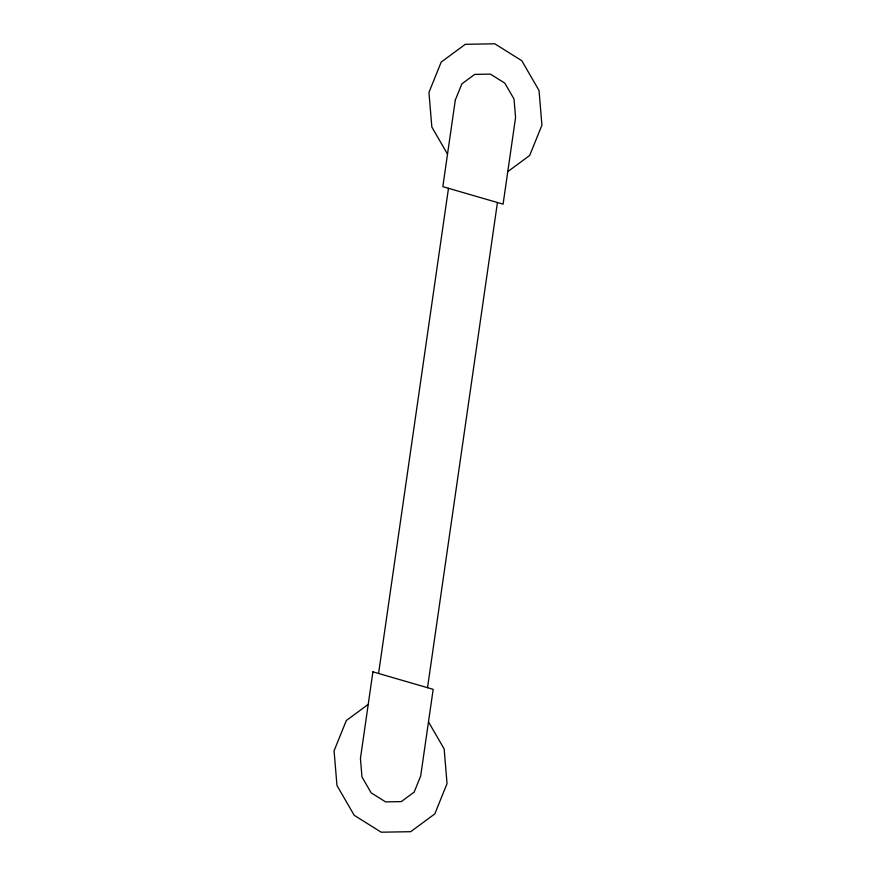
<?xml version="1.0" encoding="UTF-8"?>
<svg xmlns="http://www.w3.org/2000/svg" width="876" height="876" viewBox="0 0 876 876"><rect width="100%" height="100%" fill="white"/><g stroke="black" fill="none" stroke-linecap="round" stroke-linejoin="round"><path stroke-width="1.31" d="M378.563 673.48L448.479 188.307M427.521 687.693L497.437 202.52M507.773 171.63L529.673 155.479L541.926 125.191L539.036 90.502L521.789 60.707L494.809 43.8L465.309 44.304L441.208 62.076L428.955 92.374L431.846 127.053L447.516 154.132M368.227 704.37L346.327 720.521L334.074 750.809L336.964 785.498L354.211 815.293L381.191 832.2L410.691 831.696L434.792 813.924L447.045 783.626L444.154 748.947L428.484 721.868M372.913 671.837L360.43 758.474L361.974 776.968L371.172 792.857L385.56 801.879L401.296 801.606L414.151 792.123L420.688 775.972L433.171 689.335L372.913 671.837M455.312 100.028L442.829 186.665L503.087 204.163L515.57 117.526L514.026 99.032L504.828 83.143L490.44 74.121L474.704 74.394L461.849 83.877L455.312 100.028"/></g></svg>
